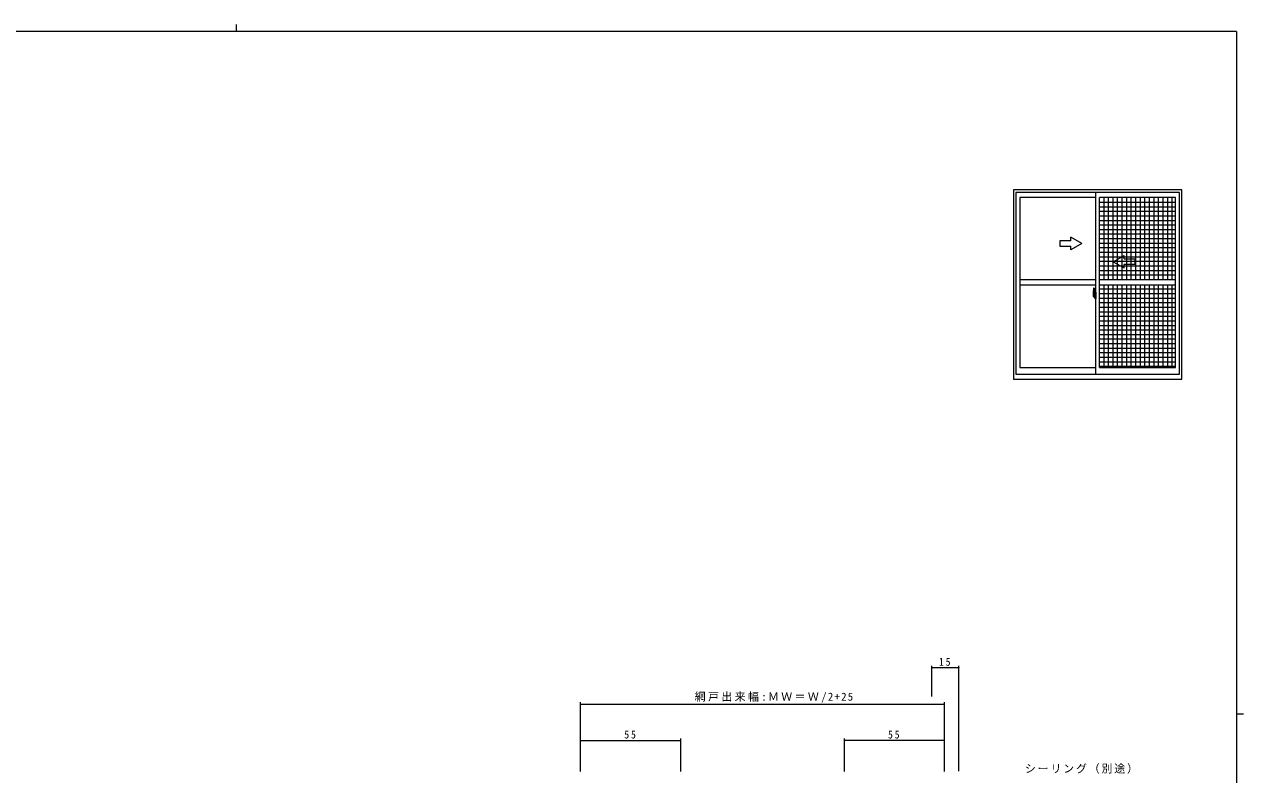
# Model space of a CAD drawing. Units: millimetres, scale not verified. Extents: x -567 to 567, y -403 to 403.
# Drawn here: x -129 to 541, y -9 to 403 of the extents above; entities that cross this region are included whole.
import ezdxf

# ---------------------------------------------------------------- set-up
doc = ezdxf.new("R2010")
doc.units = ezdxf.units.MM
doc.header["$LTSCALE"] = 2
doc.linetypes.add('USER2', pattern=[13, 10, -1, 1, -1])
for name, color, linetype, lineweight in [('0-1_YKK_ZWAK', 7, 'Continuous', 18), ('0-6_YKK_D', 6, 'Continuous', 18), ('0-8_YKK_A1', 4, 'Continuous', 18)]:
    doc.layers.add(name, color=color, linetype=linetype, lineweight=lineweight)
doc.styles.add('ＭＳ ゴシック', font='')
doc.styles.get('ＭＳ ゴシック').set_extended_font_data('MS Gothic')

msp = doc.modelspace()

# ---------------------------------------------------------------- linework, layer by layer
at = {"layer": '0-1_YKK_ZWAK'}
for p, q in [((-12.706, 403), (-12.706, 399)), ((537.274, 399), (-562.726, 399)), ((537.274, 399), (537.274, -351)), ((537.274, 24), (541.274, 24))]:
    msp.add_line(p, q, dxfattribs=at)
at = {"layer": '0-6_YKK_D'}
for p, q in [((369.764, 33.551), (369.764, 50.314)), ((384.764, 49.314), (369.764, 49.314)), ((384.764, -7.663), (384.764, 50.314)), ((176.764, -7.686), (176.764, 30.314)), ((176.764, 29.314), (376.764, 29.314)), ((376.764, -7.686), (376.764, 30.314)), ((176.764, -7.686), (176.764, 10.314)), ((176.764, 9.314), (231.764, 9.314)), ((231.764, -7.686), (231.764, 10.314)), ((321.764, -7.686), (321.764, 10.314)), ((376.764, 9.314), (321.764, 9.314)), ((376.764, -7.686), (376.764, 10.314))]:
    msp.add_line(p, q, dxfattribs=at)
for centre, start, end in [((369.764, 49.314), 0, 180), ((369.764, 49.314), 180, 0), ((384.764, 49.314), 0, 180), ((384.764, 49.314), 180, 0), ((176.764, 29.314), 0, 180), ((176.764, 29.314), 180, 0), ((376.764, 29.314), 0, 180), ((376.764, 29.314), 180, 0), ((176.764, 9.314), 0, 180), ((176.764, 9.314), 180, 0), ((231.764, 9.314), 0, 180), ((231.764, 9.314), 180, 0), ((321.764, 9.314), 0, 180), ((321.764, 9.314), 180, 0), ((376.764, 9.314), 0, 180), ((376.764, 9.314), 180, 0)]:
    msp.add_arc(centre, 0.106, start, end, dxfattribs=at)
at = {"layer": '0-8_YKK_A1'}
for p, q in [((414.774, 312.117), (414.774, 207.867)), ((507.274, 312.117), (414.774, 312.117)), ((416.024, 310.617), (416.024, 210.617)), ((506.024, 310.617), (416.024, 310.617)), ((460.024, 210.617), (460.024, 310.617)), ((506.024, 210.617), (506.024, 310.617)), ((507.274, 207.867), (507.274, 312.117)), ((418.274, 307.767), (418.274, 214.317)), ((460.024, 307.767), (418.274, 307.767)), ((503.774, 307.767), (462.024, 307.767)), ((462.024, 214.317), (462.024, 307.767)), ((462.024, 305.267), (503.774, 305.267)), ((462.024, 302.767), (503.774, 302.767)), ((464.524, 262.542), (464.524, 307.767)), ((467.024, 262.542), (467.024, 307.767)), ((469.524, 262.542), (469.524, 307.767)), ((472.024, 262.542), (472.024, 307.767)), ((474.524, 262.542), (474.524, 307.767)), ((477.024, 262.542), (477.024, 307.767)), ((479.524, 262.542), (479.524, 307.767)), ((482.024, 262.542), (482.024, 307.767)), ((484.524, 262.542), (484.524, 307.767)), ((487.024, 262.542), (487.024, 307.767)), ((489.524, 262.542), (489.524, 307.767)), ((492.024, 262.542), (492.024, 307.767)), ((494.524, 262.542), (494.524, 307.767)), ((497.024, 262.542), (497.024, 307.767)), ((499.524, 262.542), (499.524, 307.767)), ((502.024, 262.542), (502.024, 307.767)), ((503.774, 214.317), (503.774, 307.767)), ((462.024, 300.267), (503.774, 300.267)), ((462.024, 297.767), (503.774, 297.767)), ((462.024, 295.267), (503.774, 295.267)), ((462.024, 292.767), (503.774, 292.767)), ((462.024, 290.267), (503.774, 290.267)), ((440.274, 284.042), (440.274, 281.042)), ((446.274, 284.042), (440.274, 284.042)), ((446.274, 284.042), (446.274, 286.006)), ((452.274, 282.542), (446.274, 286.006)), ((452.274, 282.542), (446.274, 279.078)), ((462.024, 287.767), (503.774, 287.767)), ((462.024, 285.267), (503.774, 285.267)), ((462.024, 282.767), (503.774, 282.767)), ((440.274, 281.042), (446.274, 281.042)), ((446.274, 279.078), (446.274, 281.042)), ((462.024, 280.267), (503.774, 280.267)), ((462.024, 277.767), (503.774, 277.767)), ((462.024, 275.267), (503.774, 275.267)), ((469.524, 272.542), (475.524, 276.006)), ((475.524, 274.042), (475.524, 276.006)), ((462.024, 272.767), (503.774, 272.767)), ((462.024, 270.267), (503.774, 270.267)), ((469.524, 272.542), (475.524, 269.078)), ((475.524, 274.042), (481.524, 274.042)), ((475.524, 269.078), (475.524, 271.042)), ((481.524, 271.042), (475.524, 271.042)), ((481.524, 274.042), (481.524, 271.042)), ((460.024, 262.542), (418.274, 262.542)), ((462.024, 267.767), (503.774, 267.767)), ((462.024, 265.267), (503.774, 265.267)), ((503.774, 262.542), (462.024, 262.542)), ((503.774, 262.542), (462.024, 262.542)), ((460.024, 259.542), (418.274, 259.542)), ((458.624, 255.701), (458.624, 253.484)), ((458.824, 253.778), (458.824, 254.838)), ((459.212, 254.838), (458.824, 254.838)), ((458.849, 253.786), (458.849, 254.766)), ((458.849, 254.766), (459.212, 254.766)), ((458.865, 257.955), (459.298, 257.97)), ((459.324, 257.945), (459.324, 254.686)), ((459.449, 255.651), (459.449, 254.746)), ((459.574, 254.746), (459.449, 254.746)), ((459.474, 254.721), (459.474, 254.746)), ((459.574, 255.701), (459.499, 255.701)), ((459.574, 255.701), (459.574, 254.746)), ((459.574, 255.676), (459.599, 255.676)), ((459.599, 255.706), (460.024, 255.721)), ((459.599, 255.706), (459.599, 254.721)), ((459.599, 255.676), (459.599, 254.721)), ((460.024, 255.721), (460.024, 252.221)), ((503.774, 259.542), (462.024, 259.542)), ((503.774, 259.542), (462.024, 259.542)), ((462.024, 257.542), (503.774, 257.542)), ((462.024, 255.042), (503.774, 255.042)), ((464.524, 214.317), (464.524, 259.542)), ((467.024, 214.317), (467.024, 259.542)), ((469.524, 214.317), (469.524, 259.542)), ((472.024, 214.317), (472.024, 259.542)), ((474.524, 214.317), (474.524, 259.542)), ((477.024, 214.317), (477.024, 259.542)), ((479.524, 214.317), (479.524, 259.542)), ((482.024, 214.317), (482.024, 259.542)), ((484.524, 214.317), (484.524, 259.542)), ((487.024, 214.317), (487.024, 259.542)), ((489.524, 214.317), (489.524, 259.542)), ((492.024, 214.317), (492.024, 259.542)), ((494.524, 214.317), (494.524, 259.542)), ((497.024, 214.317), (497.024, 259.542)), ((499.524, 214.317), (499.524, 259.542)), ((502.024, 214.317), (502.024, 259.542)), ((458.672, 253.434), (458.879, 253.426)), ((458.824, 253.776), (458.824, 253.778)), ((458.825, 253.739), (458.824, 253.776)), ((458.825, 253.728), (458.824, 253.776)), ((459.094, 253.598), (458.879, 253.598)), ((458.879, 253.598), (458.879, 253.426)), ((458.914, 253.529), (458.879, 253.529)), ((458.914, 253.571), (459.149, 253.571)), ((458.914, 253.481), (458.914, 253.571)), ((458.914, 253.335), (458.914, 253.351)), ((458.914, 253.335), (459.203, 253.335)), ((459.002, 253.063), (458.991, 253.08)), ((459.024, 253.033), (459.002, 253.063)), ((459.024, 253.083), (459.024, 253.033)), ((459.212, 253.033), (459.024, 253.033)), ((459.049, 253.108), (459.212, 253.108)), ((459.134, 253.605), (459.094, 253.605)), ((459.094, 253.605), (459.094, 253.571)), ((459.309, 254.389), (459.134, 254.389)), ((459.134, 254.389), (459.134, 253.571)), ((459.149, 254.057), (459.134, 254.057)), ((459.151, 254.146), (459.149, 254.141)), ((459.149, 253.943), (459.149, 254.141)), ((459.151, 253.948), (459.149, 253.943)), ((459.149, 253.869), (459.149, 253.943)), ((459.149, 253.943), (459.149, 253.943)), ((459.149, 253.823), (459.149, 253.869)), ((459.149, 253.869), (459.249, 253.869)), ((459.149, 253.575), (459.149, 253.63)), ((459.149, 253.63), (459.249, 253.63)), ((459.149, 253.571), (459.149, 253.575)), ((459.149, 253.575), (459.249, 253.575)), ((459.149, 253.571), (459.249, 253.571)), ((459.149, 253.351), (459.149, 253.351)), ((459.173, 253.341), (459.149, 253.351)), ((459.157, 254.151), (459.151, 254.146)), ((459.157, 253.953), (459.151, 253.948)), ((459.166, 254.155), (459.157, 254.151)), ((459.166, 253.957), (459.157, 253.953)), ((459.178, 254.159), (459.166, 254.155)), ((459.178, 253.961), (459.166, 253.957)), ((459.184, 253.337), (459.173, 253.341)), ((459.193, 254.162), (459.178, 254.159)), ((459.193, 253.964), (459.178, 253.961)), ((459.195, 253.336), (459.184, 253.337)), ((459.211, 254.165), (459.193, 254.162)), ((459.211, 253.967), (459.193, 253.964)), ((459.212, 253.336), (459.195, 253.336)), ((459.23, 254.166), (459.211, 254.165)), ((459.23, 253.968), (459.211, 253.967)), ((459.227, 253.34), (459.212, 253.336)), ((459.238, 253.349), (459.227, 253.34)), ((459.249, 254.166), (459.23, 254.166)), ((459.249, 253.968), (459.23, 253.968)), ((459.249, 253.529), (459.237, 253.529)), ((459.243, 253.354), (459.238, 253.349)), ((459.246, 253.36), (459.243, 253.354)), ((459.246, 253.36), (459.248, 253.368)), ((459.248, 253.368), (459.249, 253.376)), ((459.249, 254.728), (459.249, 254.389)), ((459.249, 254.561), (459.249, 254.611)), ((459.249, 254.389), (459.249, 254.166)), ((459.249, 254.389), (459.249, 254.166)), ((459.324, 254.27), (459.249, 254.27)), ((459.249, 254.166), (459.419, 254.166)), ((459.249, 253.968), (459.419, 253.968)), ((459.249, 253.869), (459.249, 253.943)), ((459.419, 253.943), (459.249, 253.943)), ((459.249, 253.943), (459.249, 253.145)), ((459.249, 253.823), (459.249, 253.869)), ((459.249, 253.63), (459.249, 253.823)), ((459.249, 253.8), (459.249, 253.529)), ((459.249, 253.575), (459.249, 253.63)), ((459.249, 253.571), (459.249, 253.575)), ((459.249, 253.428), (459.249, 253.376)), ((459.324, 254.686), (459.309, 254.686)), ((459.309, 254.686), (459.309, 254.389)), ((459.324, 254.725), (459.324, 254.166)), ((459.324, 254.166), (459.324, 254.519)), ((459.324, 254.228), (459.324, 254.463)), ((459.324, 253.943), (459.324, 253.145)), ((459.324, 253.423), (459.324, 253.943)), ((459.349, 254.544), (459.449, 254.546)), ((459.449, 253.396), (459.349, 253.398)), ((459.419, 254.166), (459.419, 253.968)), ((459.419, 253.968), (459.419, 253.943)), ((459.449, 254.379), (459.449, 254.691)), ((459.453, 254.351), (459.449, 254.379)), ((459.449, 253.572), (459.457, 253.6)), ((459.449, 253.563), (459.449, 253.572)), ((459.449, 253.25), (459.449, 253.563)), ((459.574, 253.196), (459.449, 253.196)), ((459.449, 252.291), (459.449, 253.196)), ((459.466, 254.325), (459.453, 254.351)), ((459.457, 253.6), (459.464, 253.613)), ((459.464, 253.613), (459.473, 253.625)), ((459.478, 254.312), (459.466, 254.325)), ((459.599, 254.721), (459.473, 254.716)), ((459.473, 253.625), (459.481, 253.632)), ((459.599, 253.221), (459.473, 253.225)), ((459.599, 254.721), (459.474, 254.721)), ((459.599, 253.221), (459.474, 253.221)), ((459.474, 253.221), (459.474, 253.196)), ((459.488, 254.307), (459.478, 254.312)), ((459.481, 253.632), (459.492, 253.636)), ((459.497, 254.305), (459.488, 254.307)), ((459.492, 253.636), (459.497, 253.637)), ((459.497, 254.305), (459.497, 253.637)), ((459.497, 254.305), (459.497, 254.305)), ((459.574, 252.241), (459.499, 252.241)), ((459.511, 254.313), (459.509, 254.309)), ((459.509, 254.309), (459.509, 254.304)), ((459.509, 254.304), (459.509, 253.287)), ((459.509, 253.287), (459.509, 253.283)), ((459.509, 253.283), (459.511, 253.279)), ((459.994, 254.345), (459.534, 254.329)), ((459.534, 253.263), (459.994, 253.247)), ((459.574, 253.371), (459.574, 253.313)), ((459.574, 252.241), (459.574, 253.196)), ((459.574, 252.266), (459.599, 252.266)), ((459.949, 253.396), (459.599, 253.396)), ((459.599, 253.288), (459.949, 253.288)), ((459.599, 252.266), (459.599, 253.221)), ((459.599, 253.221), (459.599, 252.236)), ((459.599, 252.236), (460.024, 252.221)), ((459.679, 254.461), (459.679, 254.391)), ((459.864, 254.486), (459.704, 254.486)), ((459.704, 254.366), (459.864, 254.366)), ((459.889, 254.461), (459.889, 254.391)), ((459.974, 253.371), (459.974, 253.313)), ((459.996, 254.345), (459.993, 254.345)), ((459.993, 253.247), (459.996, 253.247)), ((459.999, 254.344), (459.996, 254.345)), ((459.996, 253.247), (459.999, 253.247)), ((460.001, 254.343), (459.999, 254.344)), ((459.999, 253.247), (460.001, 253.248)), ((460.003, 254.342), (460.001, 254.343)), ((460.001, 253.248), (460.003, 253.25)), ((460.005, 254.34), (460.003, 254.342)), ((460.003, 253.25), (460.005, 253.252)), ((460.007, 254.338), (460.005, 254.34)), ((460.005, 253.252), (460.007, 253.254)), ((460.008, 254.335), (460.007, 254.338)), ((460.007, 253.254), (460.008, 253.256)), ((460.009, 254.333), (460.008, 254.335)), ((460.008, 253.256), (460.009, 253.259)), ((460.009, 254.33), (460.009, 254.333)), ((460.009, 254.33), (460.009, 254.324)), ((460.009, 254.33), (460.009, 253.261)), ((460.024, 254.108), (460.009, 254.108)), ((460.024, 253.783), (460.009, 253.783)), ((460.009, 253.259), (460.009, 253.261)), ((462.024, 252.542), (503.774, 252.542)), ((462.024, 250.042), (503.774, 250.042)), ((462.024, 247.542), (503.774, 247.542)), ((462.024, 245.042), (503.774, 245.042)), ((462.024, 242.542), (503.774, 242.542)), ((462.024, 240.042), (503.774, 240.042)), ((462.024, 237.542), (503.774, 237.542)), ((462.024, 235.042), (503.774, 235.042)), ((462.024, 232.542), (503.774, 232.542)), ((462.024, 230.042), (503.774, 230.042)), ((462.024, 227.542), (503.774, 227.542)), ((462.024, 225.042), (503.774, 225.042)), ((462.024, 222.542), (503.774, 222.542)), ((462.024, 220.042), (503.774, 220.042)), ((462.024, 217.542), (503.774, 217.542)), ((462.024, 215.042), (503.774, 215.042)), ((414.774, 207.867), (507.274, 207.867)), ((416.024, 210.617), (506.024, 210.617)), ((418.274, 214.317), (460.024, 214.317)), ((462.024, 214.317), (503.774, 214.317))]:
    msp.add_line(p, q, dxfattribs=at)
at = {"layer": '0-8_YKK_A1', "linetype": 'USER2'}
msp.add_line((460.189, 253.796), (458.434, 253.796), dxfattribs=at)
at = {"layer": '0-8_YKK_A1'}
for points in [[(458.914, 253.351), (458.914, 253.481), (459.149, 253.481)], [(459.149, 253.943), (459.249, 253.943), (459.249, 253.943)], [(459.149, 253.63), (459.149, 253.823), (459.249, 253.823)], [(459.249, 253.571), (459.249, 253.44), (459.249, 253.428)]]:
    msp.add_lwpolyline(points, dxfattribs=at)
for centre, radius, start, end in [((471.874, 255.66), 13.25, 170.20654, 179.82143), ((458.866, 257.905), 0.05, 92, 170.20654), ((458.849, 254.791), 0.025, 180, 270), ((459.212, 254.725), 0.113, 0, 90), ((459.212, 254.728), 0.0375, 0, 90), ((459.299, 257.945), 0.025, 0, 92), ((459.499, 255.651), 0.05, 90, 180), ((458.674, 253.484), 0.05, 180, 268), ((460.301, 253.776), 1.476, 179.91894, 190.81318), ((460.132, 253.718), 1.307, 179.5362, 192.85144), ((460.321, 253.745), 1.472, 178.42075, 189.33089), ((459.773, 253.639), 0.933, 188.62914, 193.1575), ((460.132, 253.718), 1.307, 192.85144, 209.23122), ((459.773, 253.639), 0.933, 193.1575, 216.63292), ((459.734, 253.659), 0.88, 189.9821, 192.05297), ((459.734, 253.659), 0.88, 192.05297, 218.82619), ((459.049, 253.083), 0.025, 90, 180), ((459.154, 253.576), 0.095, 266.91231, 356.7406), ((459.212, 253.145), 0.113, 270, 0), ((459.212, 253.145), 0.0375, 270, 0), ((459.349, 254.519), 0.025, 91, 180), ((459.349, 253.423), 0.025, 180, 269.00002), ((459.474, 254.691), 0.025, 91.99999, 180), ((459.474, 253.25), 0.025, 180, 268.00001), ((459.499, 252.291), 0.05, 180, 270), ((459.534, 254.303), 0.0254, 88.99206, 157.90245), ((459.534, 253.289), 0.0256, 202.43823, 270.66726), ((459.599, 253.371), 0.025, 90, 180), ((459.599, 253.313), 0.025, 180, 270), ((459.704, 254.461), 0.025, 90, 180), ((459.704, 254.391), 0.025, 180, 270), ((459.864, 254.461), 0.025, 0, 90), ((459.864, 254.391), 0.025, 270, 0), ((459.949, 253.371), 0.025, 0, 90), ((459.949, 253.313), 0.025, 270, 0)]:
    msp.add_arc(centre, radius, start, end, dxfattribs=at)

# ---------------------------------------------------------------- texts
at = {"layer": '0-6_YKK_D', "color": 7, "char_height": 4.399, "attachment_point": 7, "style": 'ＭＳ ゴシック'}
for s, insert in [('\\T1.37;\\W0.9;15', (373.744, 50.314)), ('\\T1.22;網戸出来幅:ＭＷ＝Ｗ/2+25', (239.484, 30.114)), ('\\T1.37;\\W0.9;55', (200.744, 10.314)), ('\\T1.37;\\W0.9;55', (345.744, 10.314)), ('\\T1.17;シーリング（別途）', (421.02, -8.967))]:
    msp.add_mtext(s, dxfattribs=dict(at, insert=insert))

doc.saveas('drawing.dxf')
